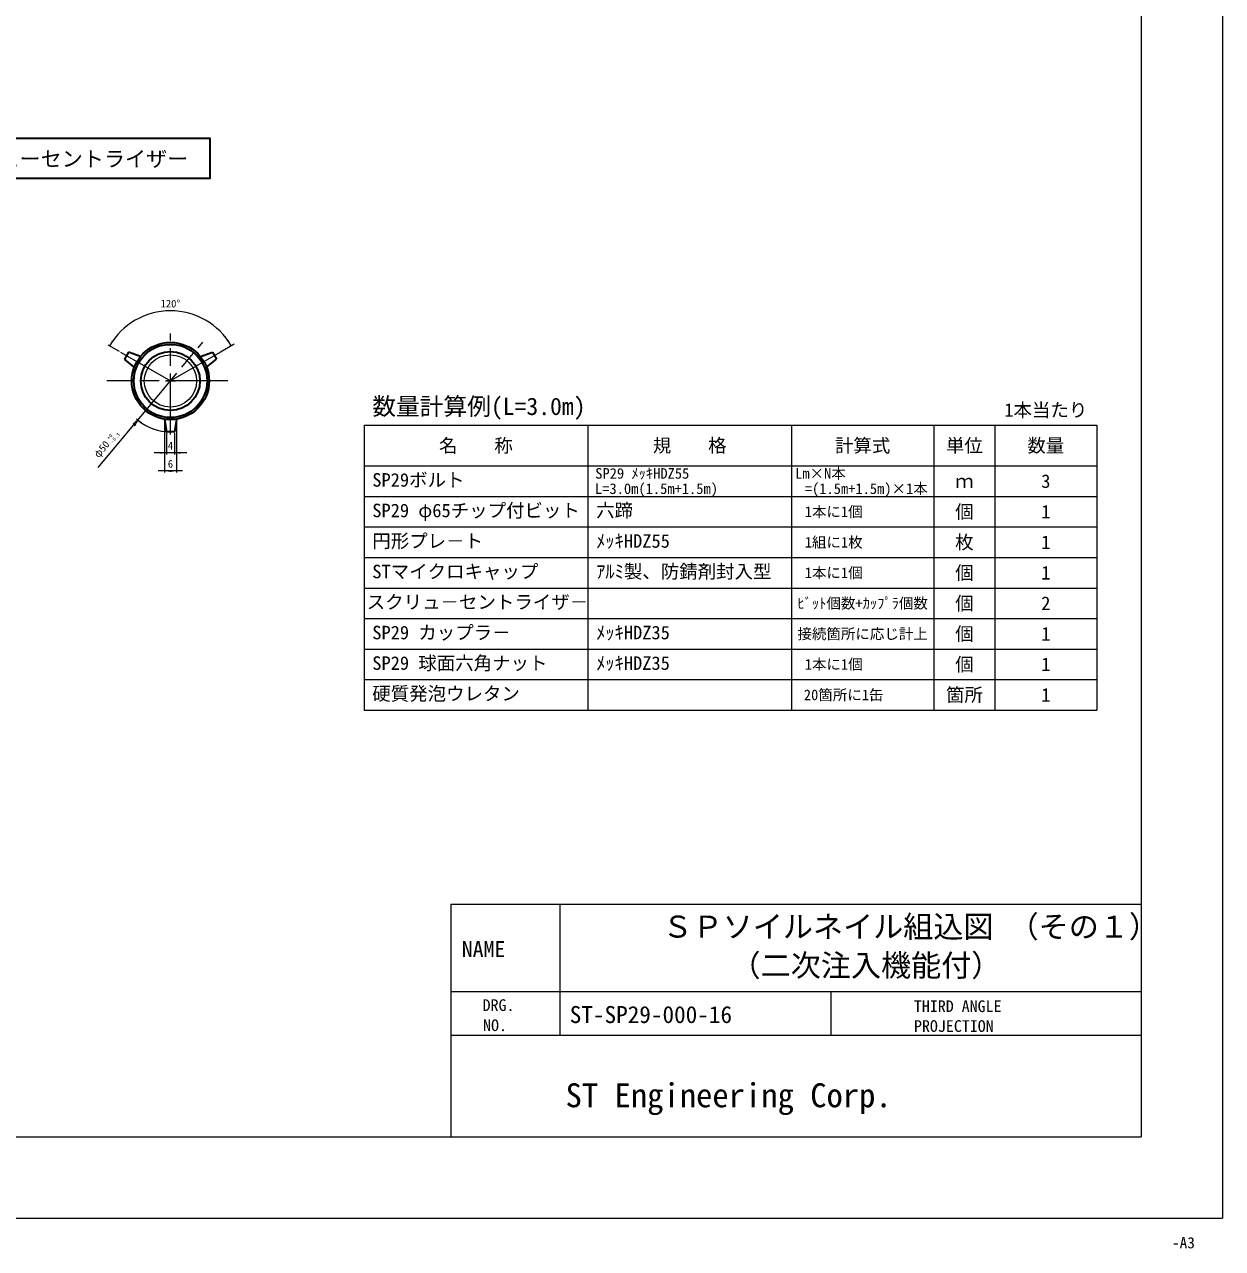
# Model space of a CAD drawing. Units: millimetres at full size, sheet at 1:2.5. Extents: x 1511 to 3191, y -1791 to -588.
# Drawn here: x 2603 to 3191, y -1791 to -1189 of the extents above; entities that cross this region are included whole.
import ezdxf
from ezdxf.enums import TextEntityAlignment as Align

# ---------------------------------------------------------------- set-up
doc = ezdxf.new("R2010")
doc.units = ezdxf.units.MM
doc.header["$LTSCALE"] = 2.5
doc.linetypes.add('CHAIN', pattern=[18.5, 12, -1.5, 3.5, -1.5])
for name, color, linetype, lineweight in [('1 外形線', 7, 'Continuous', 35), ('6 寸法線', 4, 'Continuous', 18), ('7 枠・タイトル', 7, 'Continuous', 13), ('8 数量表', 7, 'Continuous', 13), ('Defpoints_9', 7, 'Continuous', 13), ('中心線', 1, 'CHAIN', 15), ('外形線', 7, 'Continuous', 35), ('寸法線', 4, 'Continuous', 13), ('細い実線', 3, 'Continuous', 20)]:
    doc.layers.add(name, color=color, linetype=linetype, lineweight=lineweight)
doc.styles.add('ＭＳ ゴシック', font='')
doc.styles.get('ＭＳ ゴシック').set_extended_font_data('MS Gothic')

# ---------------------------------------------------------------- blocks, each defined once
blk = doc.blocks.new('filled_arrow')
at = {"color": 0, "linetype": 'Continuous', "lineweight": -2}
blk.add_solid([(7.5, 1.25), (0, 0), (7.5, -1.25)], dxfattribs=at)

msp = doc.modelspace()

# ---------------------------------------------------------------- hatches: boundary and pattern name
at = {"layer": '寸法線'}
msp.add_hatch(color=256, dxfattribs=at).paths.add_polyline_path([(2655.973, -1385.753), (2656.74, -1386.395), (2658.281, -1383.773)])

# ---------------------------------------------------------------- linework, layer by layer
at = {"layer": '1 外形線'}
msp.add_lwpolyline([(2543.694, -1245.242), (2693.694, -1245.242), (2693.694, -1265.048), (2543.694, -1265.048)], close=True, dxfattribs=at)
at = {"layer": '7 枠・タイトル'}
for p, q in [((3151.225, -627.973), (3151.225, -1735.973)), ((2812.115, -1621.747), (3151.225, -1621.747)), ((2812.115, -1621.747), (2812.115, -1735.973)), ((2865.658, -1621.747), (2865.658, -1685.999)), ((2812.115, -1664.582), (3151.225, -1664.582)), ((2998.728, -1664.582), (2998.728, -1685.999)), ((2812.115, -1685.999), (3151.225, -1685.999)), ((1551.225, -1735.973), (3151.225, -1735.973))]:
    msp.add_line(p, q, dxfattribs=at)
at = {"layer": '8 数量表'}
for p, q in [((2769.414, -1386.324), (3129.414, -1386.324)), ((2769.414, -1386.324), (2769.414, -1526.324)), ((2879.414, -1386.324), (2879.414, -1526.324)), ((2979.414, -1386.324), (2979.414, -1526.324)), ((3049.414, -1386.324), (3049.414, -1526.324)), ((3079.414, -1386.324), (3079.414, -1526.324)), ((3129.414, -1386.324), (3129.414, -1526.324)), ((2769.414, -1406.324), (3129.414, -1406.324)), ((2769.414, -1421.324), (3129.414, -1421.324)), ((2769.414, -1421.324), (3129.414, -1421.324)), ((2769.414, -1436.324), (3129.414, -1436.324)), ((2769.414, -1451.324), (3129.414, -1451.324)), ((2769.414, -1466.324), (3129.414, -1466.324)), ((2769.414, -1481.324), (3129.414, -1481.324)), ((2769.414, -1496.324), (3129.414, -1496.324)), ((2769.414, -1511.324), (3129.414, -1511.324)), ((2769.414, -1526.324), (3129.414, -1526.324))]:
    msp.add_line(p, q, dxfattribs=at)
at = {"layer": 'Defpoints_9'}
for p in [(3191.225, -587.973), (1511.225, -1775.973)]:
    msp.add_line(p, (3191.225, -1775.973), dxfattribs=at)
at = {"layer": '中心線'}
for p, q in [((2658.281, -1383.773), (2690.198, -1345.596)), ((2674.316, -1390.936), (2674.316, -1341.317)), ((2649.735, -1350.401), (2674.316, -1364.593)), ((2698.897, -1350.401), (2674.316, -1364.593)), ((2702.464, -1364.593), (2643.048, -1364.593))]:
    msp.add_line(p, q, dxfattribs=at)
at = {"layer": '外形線'}
for p, q in [((2653.735, -1350.401), (2651.735, -1353.865)), ((2659.568, -1352.614), (2653.735, -1350.401)), ((2689.064, -1352.614), (2694.897, -1350.401)), ((2694.897, -1350.401), (2696.897, -1353.865)), ((2656.568, -1357.81), (2651.735, -1353.865)), ((2692.064, -1357.81), (2696.897, -1353.865)), ((2671.316, -1383.354), (2672.316, -1389.513)), ((2677.316, -1383.354), (2676.316, -1389.513)), ((2676.316, -1389.513), (2672.316, -1389.513))]:
    msp.add_line(p, q, dxfattribs=at)
for radius in [19, 18, 14.5]:
    msp.add_circle((2674.316, -1364.593), radius, dxfattribs=at)
at = {"layer": '寸法線'}
for p, q in [((2649.302, -1350.151), (2643.737, -1346.938)), ((2705.618, -1346.521), (2698.897, -1350.401)), ((2671.816, -1364.593), (2676.816, -1364.593)), ((2674.316, -1367.093), (2674.316, -1362.093)), ((2638.794, -1407.08), (2656.356, -1386.074)), ((2671.316, -1383.854), (2671.316, -1409.61)), ((2677.316, -1383.854), (2677.316, -1409.61)), ((2672.316, -1390.013), (2672.316, -1400.693)), ((2676.316, -1390.013), (2676.316, -1400.693)), ((2682.316, -1399.893), (2666.316, -1399.893)), ((2680.316, -1408.81), (2668.316, -1408.81))]:
    msp.add_line(p, q, dxfattribs=at)
msp.add_lwpolyline([(2655.973, -1385.753), (2656.74, -1386.395), (2658.281, -1383.773)], close=True, dxfattribs=at)
for radius, start, end in [(34.509, 30, 150), (25, 228.26871, 264.26552), (25, 230.10217, 274.58857)]:
    msp.add_arc((2674.316, -1364.593), radius, start, end, dxfattribs=at)
at = {"layer": '細い実線'}
msp.add_circle((2674.316, -1364.593), 12.85, dxfattribs=at)

# ---------------------------------------------------------------- block references
at = {"layer": '寸法線', "xscale": 0.4, "yscale": 0.4}
for p, rotation in [((2644.43, -1347.338), 57.5), ((2704.202, -1347.338), 122.5), ((2672.316, -1399.893), 180), ((2677.316, -1408.81), 180)]:
    msp.add_blockref('filled_arrow', p, dxfattribs=dict(at, rotation=rotation))
for p in [(2676.316, -1399.893), (2671.316, -1408.81)]:
    msp.add_blockref('filled_arrow', p, dxfattribs=at)

# ---------------------------------------------------------------- texts
at = {"layer": '6 寸法線', "style": 'ＭＳ ゴシック'}
msp.add_text('スクリューセントライザー', height=7.595, dxfattribs=at).set_placement((2683.052, -1255.424), align=Align.MIDDLE_RIGHT)
at = {"layer": '7 枠・タイトル', "style": 'ＭＳ ゴシック'}
for s, height, p in [('ＳＰソイルネイル組込図 （その１）', 10.84, (2916.082, -1641.365)), ('NAME', 7.851, (2817.469, -1650.024)), ('（二次注入機能付）', 10.84, (2949.504, -1660.414)), ('DRG.', 5.757, (2827.674, -1675.878)), ('ST-SP29-000-16', 8.374, (2870.502, -1682.608)), ('THIRD ANGLE', 5.757, (3039.579, -1676.407)), ('  NO.', 5.757, (2820.084, -1685.767)), ('PROJECTION', 5.757, (3039.63, -1686.156)), ('ST Engineering Corp.', 11.78, (2868.455, -1725.001))]:
    msp.add_text(s, height=height, dxfattribs=at).set_placement(p, align=Align.BOTTOM_LEFT)
at = {"layer": '8 数量表', "style": 'ＭＳ ゴシック'}
for s, height, p in [('数量計算例(L=3.0m)', 8.545, (2773.487, -1383.887)), ('SP29ボルト', 6.646, (2773.487, -1418.523)), ('SP29 φ65チップ付ビット', 6.646, (2773.487, -1433.523)), ('六蹄', 6.646, (2883.487, -1433.523)), ('円形プレ－ト', 6.646, (2773.487, -1448.523)), ('ﾒｯｷHDZ55', 6.646, (2883.487, -1448.523)), ('STマイクロキャップ', 6.646, (2773.487, -1463.523)), ('ｱﾙﾐ製、防錆剤封入型', 6.646, (2883.487, -1463.523)), ('スクリュ－セントライザ－', 6.646, (2770.768, -1478.523)), ('SP29 カップラ－', 6.646, (2773.487, -1493.523)), ('ﾒｯｷHDZ35', 6.646, (2883.487, -1493.523)), ('SP29 球面六角ナット', 6.646, (2773.487, -1508.523)), ('ﾒｯｷHDZ35', 6.646, (2883.487, -1508.523)), ('硬質発泡ウレタン', 6.646, (2773.487, -1523.523))]:
    msp.add_text(s, height=height, dxfattribs=at).set_placement(p, align=Align.BOTTOM_LEFT)
for s, height, p in [('1本当たり', 6.646, (3104.414, -1378.824)), ('名\u3000  称', 6.646, (2824.414, -1396.324)), ('規\u3000\u3000格', 6.646, (2929.414, -1396.324)), ('計算式', 6.646, (3014.414, -1396.324)), ('単位', 6.646, (3064.414, -1396.324)), ('数量', 6.646, (3104.414, -1396.324)), ('SP29 ﾒｯｷHDZ55', 5.222, (2906.127, -1409.995)), ('ｍ', 6.646, (3064.414, -1413.824)), ('3', 6.646, (3104.414, -1413.824)), ('L=3.0m(1.5m+1.5m)', 5.222, (2913.119, -1417.495)), (' =(1.5m+1.5m)×1本', 5.222, (3014.414, -1417.495)), ('個', 6.646, (3064.414, -1428.824)), ('1', 6.646, (3104.414, -1428.824)), ('枚', 6.646, (3064.414, -1443.824)), ('1', 6.646, (3104.414, -1443.824)), ('個', 6.646, (3064.414, -1458.824)), ('個', 6.646, (3064.414, -1458.824)), ('1', 6.646, (3104.414, -1458.824)), ('ﾋﾞｯﾄ個数+ｶｯﾌﾟﾗ個数', 5.222, (3014.414, -1473.824)), ('個', 6.646, (3064.414, -1473.824)), ('個', 6.646, (3064.414, -1473.824)), ('2', 6.646, (3104.414, -1473.824)), ('接続箇所に応じ計上', 5.222, (3014.414, -1488.824)), ('個', 6.646, (3064.414, -1488.824)), ('1', 6.646, (3104.414, -1488.824)), ('個', 6.646, (3064.414, -1503.824)), ('1', 6.646, (3104.414, -1503.824)), ('箇所', 6.646, (3064.414, -1518.824)), ('1', 6.646, (3104.414, -1518.824))]:
    msp.add_text(s, height=height, dxfattribs=at).set_placement(p, align=Align.MIDDLE_CENTER)
for s, p in [('Lm×N本', (3006.127, -1409.995)), ('1本に1個', (3014.414, -1428.824)), ('1組に1枚', (3014.414, -1443.824)), ('1本に1個', (3014.414, -1458.824)), ('1本に1個', (3014.414, -1503.824)), ('20箇所に1缶', (3024.662, -1518.824))]:
    msp.add_text(s, height=5.222, dxfattribs=at).set_placement(p, align=Align.MIDDLE_RIGHT)
at = {"layer": 'Defpoints_9', "style": 'ＭＳ ゴシック'}
msp.add_text('-A3', height=5.499, dxfattribs=at).set_placement((3166.419, -1792.43), align=Align.BOTTOM_LEFT)
at = {"layer": '寸法線', "style": 'ＭＳ ゴシック'}
for s, p in [('120°', (2674.316, -1326.583)), ('4', (2674.316, -1396.393)), ('6', (2674.316, -1405.31))]:
    msp.add_text(s, height=3.798, dxfattribs=at).set_placement(p, align=Align.MIDDLE_CENTER)
at = {"layer": '寸法線', "color": 7, "style": 'ＭＳ ゴシック'}
for s, height, p in [('φ50', 3.666, (2639.916, -1403.334)), ('+0', 1.833, (2644.648, -1394.017)), ('-0.3', 1.833, (2646.448, -1395.717))]:
    msp.add_text(s, height=height, rotation=50.102, dxfattribs=at).set_placement(p, align=Align.BOTTOM_LEFT)

doc.saveas('drawing.dxf')
